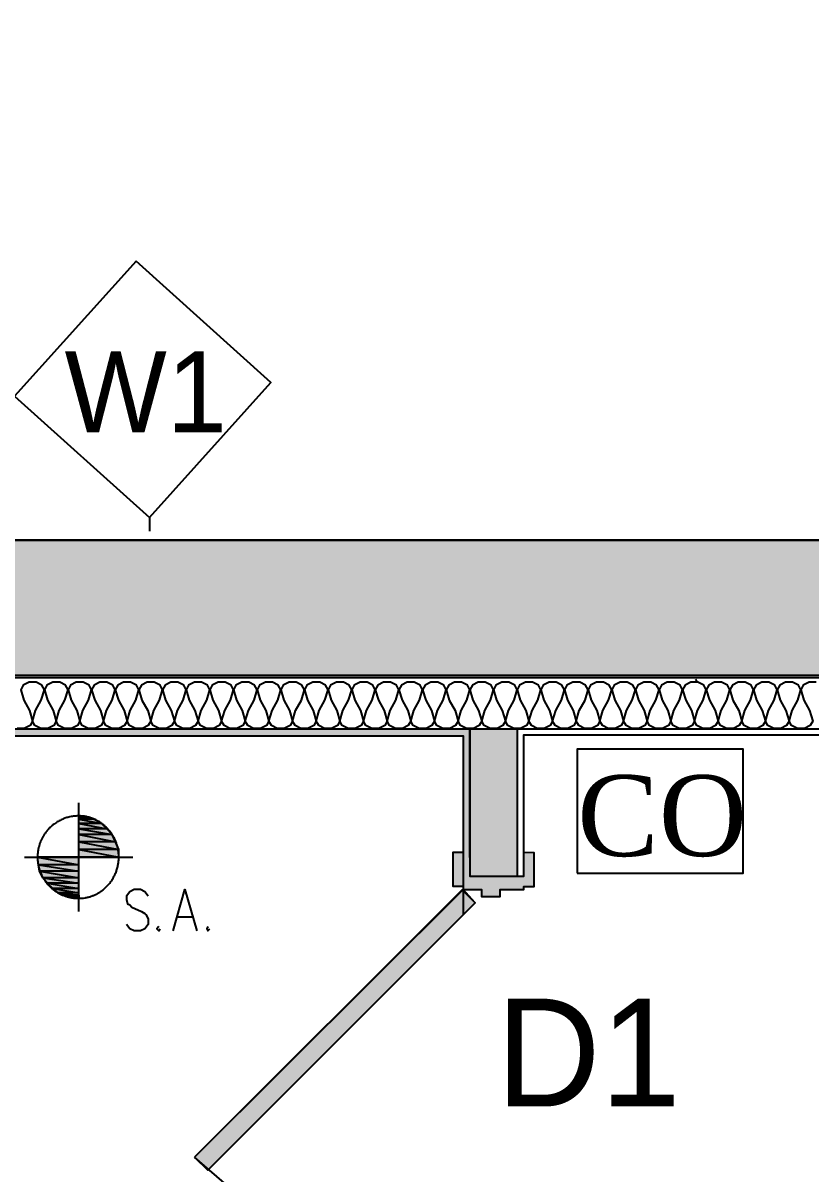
# Model space of a CAD drawing. Header units: inches. Extents: x 120 to 1121, y -124 to 610.
# Drawn here: x 318.9 to 377.3, y 256.1 to 341.4 of the extents above; entities that cross this region are included whole.
import ezdxf

# ---------------------------------------------------------------- set-up
doc = ezdxf.new("R2010")
doc.units = ezdxf.units.IN
doc.header["$LTSCALE"] = 0.5
doc.header["$MEASUREMENT"] = 0
doc.styles.add('WRI3', font='times.ttf', dxfattribs={"height": 18})
doc.dimstyles.get("Standard").update_dxf_attribs({"dimtxt": 8, "dimasz": 3, "dimexe": 0.18, "dimexo": 0.0625, "dimgap": 1.03125, "dimtad": 1, "dimdec": 4, "dimzin": 0, "dimdsep": 46, "dimlunit": 4, "dimtxsty": 'Standard', "dimblk": 'ARCHTICK', "dimcen": 0.09, "dimse1": 1, "dimse2": 1, "dimclrd": 256, "dimclrt": 256, "dimadec": 0, "dimazin": 0, "dimtfac": 1, "dimtdec": 4, "dimtofl": 0, "dimtmove": 2, "dimatfit": 3, "dimfxl": 1, "dimtolj": 1, "dimtzin": 0, "dimlwd": -1, "dimarcsym": 0})

# ---------------------------------------------------------------- blocks, each defined once
blk = doc.blocks.new('_ArchTick')
at = {"color": 0, "linetype": 'ByBlock', "const_width": 0.15}
blk.add_lwpolyline([(-0.5, -0.5), (0.5, 0.5)], dxfattribs=at)
blk = doc.blocks.new('*D48')
at = {"transparency": 16777216}
blk.add_line((350.043, 110.529), (241.388, 110.529), dxfattribs=at)
at = {"layer": 'Defpoints', "color": 0, "transparency": 16777216}
for p in [(241.388, 286.989), (350.043, 286.989), (241.388, 110.529)]:
    blk.add_point(p, dxfattribs=at)
at = {"transparency": 16777216, "xscale": 3, "yscale": 3, "zscale": 3, "rotation": 180}
blk.add_blockref('_ArchTick', (241.388, 110.529), dxfattribs=at)
at = {"transparency": 16777216, "xscale": 3, "yscale": 3, "zscale": 3}
blk.add_blockref('_ArchTick', (350.043, 110.529), dxfattribs=at)
at = {"transparency": 16777216, "insert": (295.715, 115.56), "char_height": 8, "attachment_point": 5}
blk.add_mtext('\\A1;9\'-0"', dxfattribs=at)

msp = doc.modelspace()

# ---------------------------------------------------------------- hatches: boundary and pattern name
at = {"true_color": 0xf0f0f0}
h = msp.add_hatch(color=7, dxfattribs=at)
h.dxf.hatch_style = 1
h.paths.add_polyline_path([(435.60123, 399.26153), (425.64923, 399.26153), (425.64923, 303.00957), (186.05621, 303.00957), (186.05621, 522.32356), (425.64923, 522.32356), (425.64923, 399.26153), (435.60123, 399.26153), (435.66357, 522.32356), (441.17145, 522.32356), (441.17145, 532.3379), (176.04189, 532.3379), (176.04189, 303.00957), (145.92947, 303.00957), (145.92947, 194.85472), (304.47576, 194.85472), (304.47576, 154.79738), (452, 154.79738), (452, 164.81173), (314.49008, 164.81173), (314.49008, 201.86476), (314.49008, 205.11978), (238.63184, 205.11978), (238.63184, 292.99524), (435.54739, 292.99524)])
h.paths.add_polyline_path([(228.36679, 292.99524), (228.36679, 204.86908), (155.9438, 204.86908), (155.9438, 292.99524), (176.04189, 292.99524), (186.05621, 292.99524)], flags=16)
at = {"true_color": 0xfcfcfc}
h = msp.add_hatch(color=7, dxfattribs=at)
h.dxf.hatch_style = 1
h.paths.add_polyline_path([(355.54886, 288.9895), (352.04384, 288.9895), (352.04384, 288.48878), (352.04384, 279.45664), (352.04384, 278.0813), (355.54886, 278.0813)], flags=17)
h.paths.add_polyline_path([(356.81437, 279.79877), (356.0496, 279.82628), (356.0496, 278.0813), (352.04384, 278.0813), (352.04384, 279.45664), (352.04384, 288.48878), (352.04384, 288.9895), (242.38686, 288.9895), (242.38686, 288.48878), (242.38686, 209.37553), (242.38686, 208.87481), (314.49008, 208.87481), (314.49008, 209.37553), (242.88759, 209.37553), (242.88759, 288.48878), (351.54313, 288.48878), (351.54313, 279.82628), (351.54313, 277.08104), (352.91424, 277.08104), (352.91424, 276.57478), (354.28732, 276.57478), (354.28732, 277.08749), (356.0433, 277.08749), (356.0433, 277.31869), (356.81437, 277.31869)])
h.paths.add_polyline_path([(351.54313, 279.82628), (350.78081, 279.82628), (350.78081, 277.33215), (351.54313, 277.33215)], flags=17)
h = msp.add_hatch(color=7, dxfattribs=at)
h.dxf.hatch_style = 1
h.paths.add_polyline_path([(351.54313, 275.21173), (351.54313, 276.99659), (351.50082, 277.0389), (331.63452, 257.25046), (332.60818, 256.2768)])
h.paths.add_polyline_path([(352.43556, 276.10416), (351.54313, 276.99659), (351.54313, 275.21173)])

# ---------------------------------------------------------------- linework, layer by layer
for p, q in [((328.29729, 304.68244), (328.2873, 303.65614)), ((187.80873, 303.00957), (424.64779, 303.00957)), ((238.63184, 292.99524), (435.54739, 292.99524)), ((435.79766, 292.79676), (238.88184, 292.79676)), ((368.90444, 292.49452), (368.79107, 292.69086)), ((355.54886, 288.9895), (355.54886, 278.0813)), ((351.54313, 277.08104), (331.63452, 257.25046)), ((352.43556, 276.10416), (351.54313, 277.08104)), ((332.60818, 256.2768), (352.43556, 276.10416)), ((331.63452, 257.25046), (332.60818, 256.2768))]:
    msp.add_line(p, q)
for points in [[(186.05621, 303.00957), (186.05621, 522.32356), (425.64923, 522.32356), (425.64923, 303.00957)], [(327.29729, 323.68244), (318.29729, 313.68244), (328.29729, 304.68244), (337.29729, 314.68244)], [(360, 278.29262), (372.29135, 278.29262), (372.29135, 287.5), (360, 287.5)], [(323.60723, 282.46586), (323.04443, 282.46586), (324.17003, 282.30506)], [(323.04443, 282.46586), (324.17003, 282.30506), (323.04443, 282.30506)], [(324.17003, 282.30506), (323.04443, 282.30506), (324.73283, 281.98347)], [(323.04443, 282.30506), (324.73283, 281.98347), (323.04443, 281.98347)], [(324.73283, 281.98347), (323.04443, 281.98347), (325.13485, 281.58146)], [(323.04443, 281.98347), (325.13485, 281.58146), (323.04443, 281.58146)], [(325.13485, 281.58146), (323.04443, 281.58146), (325.53681, 281.17946)], [(323.04443, 281.58146), (325.53681, 281.17946), (323.04443, 281.17946)], [(325.53681, 281.17946), (323.04443, 281.17946), (325.77807, 280.61666)], [(323.04443, 281.17946), (325.77807, 280.61666), (323.04443, 280.61666)], [(325.77807, 280.61666), (323.04443, 280.61666), (326.01926, 280.05387)], [(323.04443, 280.61666), (326.01926, 280.05387), (323.04443, 280.05387)], [(326.01926, 280.05387), (323.04443, 280.05387), (326.01926, 279.49107)], [(323.04443, 280.05387), (326.01926, 279.49107), (323.04443, 279.49107)], [(323.04443, 279.49107), (319.98926, 279.49107), (323.04443, 278.92826)], [(319.98926, 279.49107), (323.04443, 278.92826), (320.06961, 278.92826)], [(323.04443, 278.92826), (320.06961, 278.92826), (323.04443, 278.44586)], [(320.06961, 278.92826), (323.04443, 278.44586), (320.15003, 278.44586)], [(323.04443, 278.44586), (320.15003, 278.44586), (323.04443, 277.96347)], [(320.15003, 278.44586), (323.04443, 277.96347), (320.39122, 277.96347)], [(323.04443, 277.96347), (320.39122, 277.96347), (323.04443, 277.56146)], [(320.39122, 277.96347), (323.04443, 277.56146), (320.71283, 277.56146)], [(323.04443, 277.56146), (320.71283, 277.56146), (323.04443, 277.15946)], [(320.71283, 277.56146), (323.04443, 277.15946), (321.11485, 277.15946)], [(323.04443, 277.15946), (321.11485, 277.15946), (323.04443, 276.83787)], [(321.11485, 277.15946), (323.04443, 276.83787), (321.51681, 276.83787)], [(323.04443, 276.83787), (321.51681, 276.83787), (323.04443, 276.67707)], [(321.51681, 276.83787), (323.04443, 276.67707), (321.99926, 276.67707)], [(321.99926, 276.67707), (322.48164, 276.51626), (323.04443, 276.51626)], [(321.99926, 276.67707), (323.04443, 276.67707), (323.04443, 276.51626)], [(322.48164, 276.51626), (323.04443, 276.51626), (323.04443, 276.43586)], [(331.63452, 257.25046), (332.60818, 256.2768), (352.43556, 276.10416), (351.4619, 277.07782)], [(331.63452, 257.25046), (332.60818, 256.2768), (352.43556, 276.10416), (351.4619, 277.07782)], [(331.63452, 257.25046), (332.60818, 256.2768), (352.43556, 276.10416), (351.4619, 277.07782)]]:
    msp.add_lwpolyline(points, close=True)
for points in [[(439.68417, 522.32431), (439.67002, 494.38868), (439.6693, 288.9895), (242.38686, 288.9895), (242.38686, 288.48878), (242.38686, 209.37553), (242.38686, 208.87481), (314.49008, 208.87481)], [(349.54026, 201.86476), (314.49008, 201.86476), (314.49008, 164.81173), (314.49008, 209.37553), (242.88759, 209.37553), (242.88759, 288.48878), (351.54313, 288.48878), (351.54313, 275.21173)], [(351.54313, 288.48878), (351.54313, 279.82628), (350.78081, 279.82628), (350.78081, 277.33215), (351.54313, 277.33215), (351.54313, 277.08104), (352.91424, 277.08104), (352.91424, 276.57478), (354.28732, 276.57478), (354.28732, 277.08749), (356.0433, 277.08749), (356.0433, 277.31869), (356.81437, 277.31869), (356.81437, 279.79877), (356.0496, 279.82628)], [(352.04384, 279.45664), (352.04384, 288.48878), (352.04384, 288.9895), (352.04384, 278.0813), (356.0496, 278.0813), (356.0496, 279.82628), (356.0496, 288.56356), (440.13859, 288.56356)], [(323.04443, 275.47107), (323.04443, 283.51107)], [(323.04443, 282.46586), (323.60723, 282.46586), (323.04443, 282.46586)], [(319.02443, 279.49107), (327.06443, 279.49107)], [(328.19003, 276.59666), (327.94883, 276.91826), (327.62723, 277.07906), (327.14483, 277.07906), (326.82323, 276.91826), (326.58203, 276.59666), (326.58203, 276.35546), (326.66243, 276.03386), (326.82323, 275.95346), (326.98403, 275.79266), (327.70763, 275.47106), (327.94883, 275.31026), (328.02923, 275.22986), (328.19003, 274.90826), (328.19003, 274.50626), (327.94883, 274.18466), (327.62723, 274.02386), (327.14483, 274.02386), (326.82323, 274.18466), (326.58203, 274.50626)], [(330.03926, 274.02387), (330.92366, 277.07906), (331.80807, 274.02387)], [(330.36086, 275.06906), (331.48646, 275.06906)], [(328.99402, 274.34546), (328.83324, 274.18466), (328.99402, 274.02387), (329.07443, 274.18466)], [(332.61205, 274.34546), (332.53164, 274.18466), (332.61205, 274.02387), (332.77283, 274.18466)], [(351.4619, 249.03768), (347.80192, 249.27758), (344.20457, 249.99314), (340.7314, 251.17211), (337.44183, 252.79435), (334.39214, 254.83208), (331.63452, 257.25046)]]:
    msp.add_lwpolyline(points)
at = {"color": 254, "true_color": 0xdcdcdc}
msp.add_lwpolyline([(377.7146, 292.46021), (377.19586, 292.46021), (376.76123, 292.23494), (376.57897, 291.91035), (376.80616, 291.12613), (377.22806, 290.35789), (377.45522, 289.57368), (377.27296, 289.24908), (376.83836, 289.02381), (376.31961, 289.02381), (375.88499, 289.24908), (375.70272, 289.57368), (375.92991, 290.35789), (376.35178, 291.12613), (376.57897, 291.91035), (376.39671, 292.23494), (375.96208, 292.46021), (375.44334, 292.46021), (375.00872, 292.23494), (374.82648, 291.91035), (375.05363, 291.12613), (375.47553, 290.35789), (375.70272, 289.57368), (375.52046, 289.24908), (375.08584, 289.02381), (374.56709, 289.02381), (374.13247, 289.24908), (373.9502, 289.57368), (374.17738, 290.35789), (374.59928, 291.12613), (374.82648, 291.91035), (374.64421, 292.23494), (374.20959, 292.46021), (373.69084, 292.46021), (373.25622, 292.23494), (373.07395, 291.91035), (373.30114, 291.12613), (373.72304, 290.35789), (373.9502, 289.57368), (373.76796, 289.24908), (373.33334, 289.02381), (372.81459, 289.02381), (372.37997, 289.24908), (372.1977, 289.57368), (372.42489, 290.35789), (372.84677, 291.12613), (373.07395, 291.91035), (372.89168, 292.23494), (372.45706, 292.46021), (371.93832, 292.46021), (371.50372, 292.23494), (371.32145, 291.91035), (371.54862, 291.12613), (371.97052, 290.35789), (372.1977, 289.57368), (372.01544, 289.24908), (371.58081, 289.02381), (371.06207, 289.02381), (370.62744, 289.24908), (370.44518, 289.57368), (370.67237, 290.35789), (371.09427, 291.12613), (371.32145, 291.91035), (371.1392, 292.23494), (370.70456, 292.46021), (370.18583, 292.46021), (369.7512, 292.23494), (369.56893, 291.91035), (369.79612, 291.12613), (370.21802, 290.35789), (370.44518, 289.57368), (370.26295, 289.24908), (369.82832, 289.02381), (369.30958, 289.02381), (368.87495, 289.24908), (368.69269, 289.57368), (368.91987, 290.35789), (369.34175, 291.12613), (369.56893, 291.91035), (369.38667, 292.23494), (368.95204, 292.46021), (368.4333, 292.46021), (367.9987, 292.23494), (367.81644, 291.91035), (368.0436, 291.12613), (368.4655, 290.35789), (368.69269, 289.57368), (368.51042, 289.24908), (368.0758, 289.02381), (367.55705, 289.02381), (367.12243, 289.24908), (366.94016, 289.57368), (367.16735, 290.35789), (367.58925, 291.12613), (367.81644, 291.91035), (367.63417, 292.23494), (367.19955, 292.46021), (366.6808, 292.46021), (366.24618, 292.23494), (366.06392, 291.91035), (366.2911, 291.12613), (366.713, 290.35789), (366.94016, 289.57368), (366.75792, 289.24908), (366.3233, 289.02381), (365.80456, 289.02381), (365.36993, 289.24908), (365.18767, 289.57368), (365.41485, 290.35789), (365.83675, 291.12613), (366.06392, 291.91035), (365.88165, 292.23494), (365.44703, 292.46021), (364.92828, 292.46021), (364.49368, 292.23494), (364.31142, 291.91035), (364.53858, 291.12613), (364.96048, 290.35789), (365.18767, 289.57368), (365.0054, 289.24908), (364.57078, 289.02381), (364.05203, 289.02381), (363.61741, 289.24908), (363.43514, 289.57368), (363.66233, 290.35789), (364.08424, 291.12613), (364.31142, 291.91035), (364.12915, 292.23494), (363.69453, 292.46021), (363.17578, 292.46021), (362.74116, 292.23494), (362.55889, 291.91035), (362.78608, 291.12613), (363.20799, 290.35789), (363.43514, 289.57368), (363.2529, 289.24908), (362.81828, 289.02381), (362.29953, 289.02381), (361.86491, 289.24908), (361.68264, 289.57368), (361.90984, 290.35789), (362.33174, 291.12613), (362.55889, 291.91035), (362.37664, 292.23494), (361.942, 292.46021), (361.42327, 292.46021), (360.98866, 292.23494), (360.8064, 291.91035), (361.03356, 291.12613), (361.45546, 290.35789), (361.68264, 289.57368), (361.50039, 289.24908), (361.06576, 289.02381), (360.54702, 289.02381), (360.11239, 289.24908), (359.93013, 289.57368), (360.15731, 290.35789), (360.57921, 291.12613), (360.8064, 291.91035), (360.62414, 292.23494), (360.18952, 292.46021), (359.67077, 292.46021), (359.23615, 292.23494), (359.05388, 291.91035), (359.28106, 291.12613), (359.70296, 290.35789), (359.93013, 289.57368), (359.74789, 289.24908), (359.31327, 289.02381), (358.79452, 289.02381), (358.3599, 289.24908), (358.17763, 289.57368), (358.40481, 290.35789), (358.82672, 291.12613), (359.05388, 291.91035), (358.87161, 292.23494), (358.43699, 292.46021), (357.91827, 292.46021), (357.48365, 292.23494), (357.30138, 291.91035), (357.52854, 291.12613), (357.95044, 290.35789), (358.17763, 289.57368), (357.99536, 289.24908), (357.56074, 289.02381), (357.042, 289.02381), (356.60737, 289.24908), (356.42511, 289.57368), (356.6523, 290.35789), (357.0742, 291.12613), (357.30138, 291.91035), (357.11912, 292.23494), (356.68449, 292.46021), (356.16575, 292.46021), (355.73112, 292.23494), (355.54886, 291.91035), (355.77605, 291.12613), (356.19795, 290.35789), (356.42511, 289.57368), (356.24287, 289.24908), (355.80824, 289.02381), (355.2895, 289.02381), (354.85488, 289.24908), (354.67261, 289.57368), (354.8998, 290.35789), (355.3217, 291.12613), (355.54886, 291.91035), (355.36659, 292.23494), (354.93197, 292.46021), (354.41325, 292.46021), (353.97863, 292.23494), (353.79636, 291.91035), (354.02352, 291.12613), (354.44543, 290.35789), (354.67261, 289.57368), (354.49035, 289.24908), (354.05572, 289.02381), (353.53698, 289.02381), (353.10235, 289.24908), (352.92008, 289.57368), (353.14728, 290.35789), (353.56918, 291.12613), (353.79636, 291.91035), (353.6141, 292.23494), (353.17947, 292.46021), (352.66073, 292.46021), (352.2261, 292.23494), (352.04384, 291.91035), (352.27103, 291.12613), (352.69293, 290.35789), (352.92008, 289.57368), (352.73785, 289.24908), (352.30323, 289.02381), (351.78448, 289.02381), (351.34985, 289.24908), (351.1676, 289.57368), (351.39478, 290.35789), (351.81668, 291.12613), (352.04384, 291.91035), (351.86158, 292.23494), (351.42696, 292.46021), (350.90824, 292.46021), (350.47361, 292.23494), (350.29135, 291.91035), (350.5185, 291.12613), (350.9404, 290.35789), (351.1676, 289.57368), (350.98533, 289.24908), (350.55071, 289.02381), (350.03196, 289.02381), (349.59734, 289.24908), (349.4151, 289.57368), (349.64225, 290.35789), (350.06416, 291.12613), (350.29135, 291.91035), (350.10908, 292.23494), (349.67446, 292.46021), (349.15571, 292.46021), (348.72109, 292.23494), (348.53882, 291.91035), (348.766, 291.12613), (349.18791, 290.35789), (349.4151, 289.57368), (349.23283, 289.24908), (348.79821, 289.02381), (348.27946, 289.02381), (347.84484, 289.24908), (347.66257, 289.57368), (347.88976, 290.35789), (348.31167, 291.12613), (348.53882, 291.91035), (348.35656, 292.23494), (347.92193, 292.46021), (347.40321, 292.46021), (346.96859, 292.23494), (346.78632, 291.91035), (347.01349, 291.12613), (347.43539, 290.35789), (347.66257, 289.57368), (347.48031, 289.24908), (347.04568, 289.02381), (346.52694, 289.02381), (346.09232, 289.24908), (345.91008, 289.57368), (346.13724, 290.35789), (346.55914, 291.12613), (346.78632, 291.91035), (346.60407, 292.23494), (346.16944, 292.46021), (345.65069, 292.46021), (345.21607, 292.23494), (345.0338, 291.91035), (345.26099, 291.12613), (345.68289, 290.35789), (345.91008, 289.57368), (345.72782, 289.24908), (345.29319, 289.02381), (344.77445, 289.02381), (344.33982, 289.24908), (344.15756, 289.57368), (344.38474, 290.35789), (344.80664, 291.12613), (345.0338, 291.91035), (344.85154, 292.23494), (344.41694, 292.46021), (343.8982, 292.46021), (343.46357, 292.23494), (343.28131, 291.91035), (343.50847, 291.12613), (343.93037, 290.35789), (344.15756, 289.57368), (343.97529, 289.24908), (343.54067, 289.02381), (343.02192, 289.02381), (342.5873, 289.24908), (342.40506, 289.57368), (342.63222, 290.35789), (343.05412, 291.12613), (343.28131, 291.91035), (343.09904, 292.23494), (342.66442, 292.46021), (342.14568, 292.46021), (341.71105, 292.23494), (341.52879, 291.91035), (341.75597, 291.12613), (342.17787, 290.35789), (342.40506, 289.57368), (342.2228, 289.24908), (341.78817, 289.02381), (341.26943, 289.02381), (340.8348, 289.24908), (340.65254, 289.57368), (340.87972, 290.35789), (341.30162, 291.12613), (341.52879, 291.91035), (341.34652, 292.23494), (340.91192, 292.46021), (340.39318, 292.46021), (339.95856, 292.23494), (339.77629, 291.91035), (340.00345, 291.12613), (340.42536, 290.35789), (340.65254, 289.57368), (340.47027, 289.24908), (340.03565, 289.02381), (339.5169, 289.02381), (339.08228, 289.24908), (338.90004, 289.57368), (339.1272, 290.35789), (339.54911, 291.12613), (339.77629, 291.91035), (339.59402, 292.23494), (339.1594, 292.46021), (338.64065, 292.46021), (338.20603, 292.23494), (338.02376, 291.91035), (338.25096, 291.12613), (338.67286, 290.35789), (338.90004, 289.57368), (338.71777, 289.24908), (338.28315, 289.02381), (337.7644, 289.02381), (337.32978, 289.24908), (337.14752, 289.57368), (337.37471, 290.35789), (337.79661, 291.12613), (338.02376, 291.91035), (337.84151, 292.23494), (337.4069, 292.46021), (336.88816, 292.46021), (336.45353, 292.23494), (336.27128, 291.91035), (336.49843, 291.12613), (336.92033, 290.35789), (337.14752, 289.57368), (336.96526, 289.24908), (336.53063, 289.02381), (336.01189, 289.02381), (335.57726, 289.24908), (335.39503, 289.57368), (335.62218, 290.35789), (336.04408, 291.12613), (336.27128, 291.91035), (336.08901, 292.23494), (335.65439, 292.46021), (335.13564, 292.46021), (334.70101, 292.23494), (334.51875, 291.91035), (334.74593, 291.12613), (335.16784, 290.35789), (335.39503, 289.57368), (335.21276, 289.24908), (334.77814, 289.02381), (334.25939, 289.02381), (333.82477, 289.24908), (333.6425, 289.57368), (333.86968, 290.35789), (334.29159, 291.12613), (334.51875, 291.91035), (334.33648, 292.23494), (333.90189, 292.46021), (333.38314, 292.46021), (332.94852, 292.23494), (332.76625, 291.91035), (332.99344, 291.12613), (333.41531, 290.35789), (333.6425, 289.57368), (333.46024, 289.24908), (333.02561, 289.02381), (332.50687, 289.02381), (332.07224, 289.24908), (331.89, 289.57368), (332.11717, 290.35789), (332.53906, 291.12613), (332.76625, 291.91035), (332.58399, 292.23494), (332.14936, 292.46021), (331.63062, 292.46021), (331.196, 292.23494), (331.01373, 291.91035), (331.24092, 291.12613), (331.66282, 290.35789), (331.89, 289.57368), (331.70774, 289.24908), (331.27312, 289.02381), (330.75437, 289.02381), (330.31975, 289.24908), (330.13748, 289.57368), (330.36467, 290.35789), (330.78657, 291.12613), (331.01373, 291.91035), (330.83146, 292.23494), (330.39687, 292.46021), (329.87812, 292.46021), (329.4435, 292.23494), (329.26123, 291.91035), (329.48842, 291.12613), (329.9103, 290.35789), (330.13748, 289.57368), (329.95522, 289.24908), (329.52059, 289.02381), (329.00184, 289.02381), (328.56722, 289.24908), (328.38499, 289.57368), (328.61215, 290.35789), (329.03405, 291.12613), (329.26123, 291.91035), (329.07897, 292.23494), (328.64434, 292.46021), (328.1256, 292.46021), (327.69097, 292.23494), (327.50872, 291.91035), (327.7359, 291.12613), (328.1578, 290.35789), (328.38499, 289.57368), (328.20272, 289.24908), (327.76809, 289.02381), (327.24936, 289.02381), (326.81472, 289.24908), (326.63247, 289.57368), (326.85965, 290.35789), (327.28155, 291.12613), (327.50872, 291.91035), (327.32648, 292.23494), (326.89185, 292.46021), (326.37311, 292.46021), (325.93848, 292.23494), (325.75622, 291.91035), (325.9834, 291.12613), (326.40528, 290.35789), (326.63247, 289.57368), (326.4502, 289.24908), (326.01558, 289.02381), (325.49683, 289.02381), (325.06224, 289.24908), (324.87997, 289.57368), (325.10712, 290.35789), (325.52903, 291.12613), (325.75622, 291.91035), (325.57395, 292.23494), (325.13933, 292.46021), (324.62058, 292.46021), (324.18596, 292.23494), (324.00369, 291.91035), (324.23088, 291.12613), (324.65278, 290.35789), (324.87997, 289.57368), (324.6977, 289.24908), (324.26308, 289.02381), (323.74433, 289.02381), (323.30971, 289.24908), (323.12744, 289.57368), (323.35464, 290.35789), (323.77654, 291.12613), (324.00369, 291.91035), (323.82145, 292.23494), (323.38683, 292.46021), (322.86808, 292.46021), (322.43346, 292.23494), (322.2512, 291.91035), (322.47839, 291.12613), (322.90029, 290.35789), (323.12744, 289.57368), (322.94518, 289.24908), (322.51056, 289.02381), (321.99181, 289.02381), (321.55721, 289.24908), (321.37495, 289.57368), (321.60211, 290.35789), (322.02401, 291.12613), (322.2512, 291.91035), (322.06893, 292.23494), (321.63431, 292.46021), (321.11556, 292.46021), (320.68094, 292.23494), (320.49867, 291.91035), (320.72586, 291.12613), (321.14776, 290.35789), (321.37495, 289.57368), (321.19269, 289.24908), (320.75806, 289.02381), (320.23932, 289.02381), (319.80469, 289.24908), (319.62243, 289.57368), (319.84961, 290.35789), (320.27152, 291.12613), (320.49867, 291.91035), (320.31644, 292.23494), (319.88181, 292.46021), (319.36307, 292.46021), (318.92844, 292.23494), (318.74618, 291.91035), (318.97336, 291.12613), (319.39527, 290.35789), (319.62243, 289.57368), (319.44016, 289.24908), (319.00554, 289.02381), (318.4868, 289.02381)], dxfattribs=at)
msp.add_rational_spline([(323.04446, 276.43587), (324.65246, 276.43587), (326.01926, 277.80267), (326.01926, 279.49107), (326.01926, 281.17947), (324.65246, 282.54627), (323.04446, 282.54627), (321.92632, 282.54677), (320.95783, 281.98799), (320.39862, 281.01974), (319.83941, 280.05149), (319.83941, 278.93336), (320.39862, 277.96511), (320.95783, 276.99686), (321.92632, 276.43808), (323.04446, 276.43858)], [1, 1, 1, 1, 1, 1, 1, 0.910634261209, 0.910634261209, 1, 0.910634261209, 0.910634261209, 1, 0.910634261209, 0.910634261209, 1], degree=3, knots=[0, 0, 0, 0, 1, 1, 1, 2, 2, 2, 3.04749356, 3.04749356, 3.04749356, 4.09498712, 4.09498712, 4.09498712, 5.14248068, 5.14248068, 5.14248068, 5.14248068])
at = {"transparency": 33554559}
for points in [[(323.60723, 282.46586), (323.04443, 282.46586), (324.17003, 282.30506)], [(323.04443, 282.46586), (324.17003, 282.30506), (323.04443, 282.30506)], [(324.17003, 282.30506), (323.04443, 282.30506), (324.73283, 281.98347)], [(323.04443, 282.30506), (324.73283, 281.98347), (323.04443, 281.98347)], [(324.73283, 281.98347), (323.04443, 281.98347), (325.13485, 281.58146)], [(323.04443, 281.98347), (325.13485, 281.58146), (323.04443, 281.58146)], [(325.13485, 281.58146), (323.04443, 281.58146), (325.53681, 281.17946)], [(323.04443, 281.58146), (325.53681, 281.17946), (323.04443, 281.17946)], [(325.53681, 281.17946), (323.04443, 281.17946), (325.77807, 280.61666)], [(323.04443, 281.17946), (325.77807, 280.61666), (323.04443, 280.61666)], [(325.77807, 280.61666), (323.04443, 280.61666), (326.01926, 280.05387)], [(323.04443, 280.61666), (326.01926, 280.05387), (323.04443, 280.05387)], [(326.01926, 280.05387), (323.04443, 280.05387), (326.01926, 279.49107)], [(323.04443, 280.05387), (326.01926, 279.49107), (323.04443, 279.49107)], [(323.04443, 279.49107), (319.98926, 279.49107), (323.04443, 278.92826)], [(319.98926, 279.49107), (323.04443, 278.92826), (320.06961, 278.92826)], [(323.04443, 278.92826), (320.06961, 278.92826), (323.04443, 278.44586)], [(320.06961, 278.92826), (323.04443, 278.44586), (320.15003, 278.44586)], [(323.04443, 278.44586), (320.15003, 278.44586), (323.04443, 277.96347)], [(320.15003, 278.44586), (323.04443, 277.96347), (320.39122, 277.96347)], [(323.04443, 277.96347), (320.39122, 277.96347), (323.04443, 277.56146)], [(320.39122, 277.96347), (323.04443, 277.56146), (320.71283, 277.56146)], [(323.04443, 277.56146), (320.71283, 277.56146), (323.04443, 277.15946)], [(320.71283, 277.56146), (323.04443, 277.15946), (321.11485, 277.15946)], [(323.04443, 277.15946), (321.11485, 277.15946), (323.04443, 276.83787)], [(321.11485, 277.15946), (323.04443, 276.83787), (321.51681, 276.83787)], [(323.04443, 276.83787), (321.51681, 276.83787), (323.04443, 276.67707)], [(321.51681, 276.83787), (323.04443, 276.67707), (321.99926, 276.67707)], [(321.99926, 276.67707), (322.48164, 276.51626), (323.04443, 276.51626)], [(321.99926, 276.67707), (323.04443, 276.67707), (323.04443, 276.51626)], [(322.48164, 276.51626), (323.04443, 276.51626), (323.04443, 276.43586)]]:
    msp.add_solid(points, dxfattribs=at)

# ---------------------------------------------------------------- texts
for s, height, p in [('W1', 6, (322, 311)), ('D1', 8, (354, 261))]:
    msp.add_text(s, height=height).set_placement(p)
at = {"style": 'WRI3'}
msp.add_text('CO', height=6, dxfattribs=at).set_placement((360, 279.57551))

# ---------------------------------------------------------------- dimensions: what is measured, and where the dimension line sits
dim = msp.add_linear_dim(base=(241.38759, 110.52916), p1=(350.04313, 286.98878), p2=(241.38759, 286.98878), text='9\'-0"', dimstyle='Standard')
dim.commit()
dim.dimension.update_dxf_attribs({"geometry": '*D48', "text_midpoint": (295.71536, 115.56041)})

doc.saveas('drawing.dxf')
